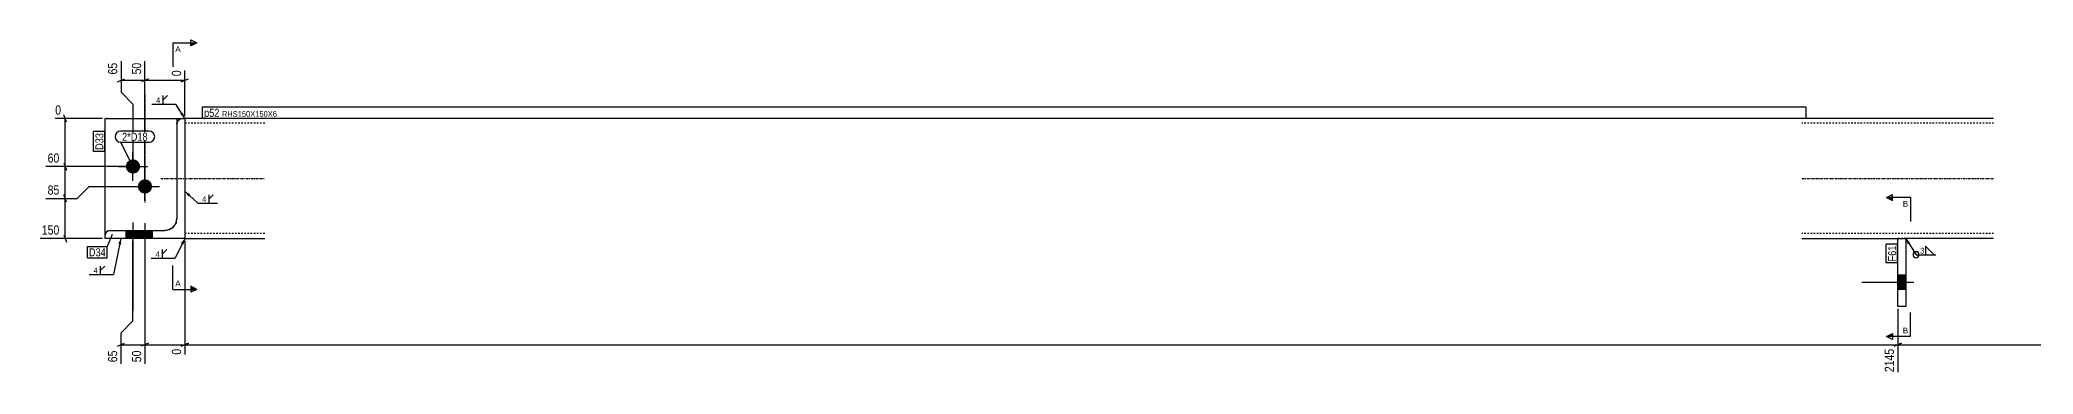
# Model space of a CAD drawing. Header units: millimetres. Extents: x 7 to 42209, y -28 to 1684.
# Drawn here: x 7 to 2503, y 5 to 423 of the extents above; entities that cross this region are included whole.
import ezdxf

# ---------------------------------------------------------------- set-up
doc = ezdxf.new("R2010")
doc.units = ezdxf.units.MM
doc.linetypes.add('DXK_LINE_DOT2', pattern=[3.9198, 1.9599, -1.9599])
doc.linetypes.add('DXK_LINE_DOT3', pattern=[5.9187, 2.979, -0.9799, 0.9799, -0.9799])
for name, color, linetype in [('MÅLSÆTNING', 7, 'Continuous'), ('STÅL', 7, 'Continuous'), ('TEKST', 7, 'Continuous')]:
    doc.layers.add(name, color=color, linetype=linetype)
doc.styles.add('Arial', font='ARIAL.TTF', dxfattribs={"height": 0.2})
doc.styles.add('Arial Narrow', font='ARIALN.TTF', dxfattribs={"height": 0.2})

msp = doc.modelspace()

# ---------------------------------------------------------------- hatches: boundary and pattern name
at = {"layer": 'STÅL', "linetype": 'Continuous'}
for points in [[(123.6, 273.5, -1), (123.6, 255.5, -1)], [(138.6, 248.5, -1), (138.6, 230.5, -1)], [(132.6, 184.5), (114.6, 184.5), (114.6, 174.5), (132.6, 174.5)], [(147.6, 184.5), (129.6, 184.5), (129.6, 174.5), (147.6, 174.5)], [(2343.6, 110.5), (2343.6, 128.5), (2333.6, 128.5), (2333.6, 110.5)], [(2343.6, 110.5), (2343.6, 128.5), (2333.6, 128.5), (2333.6, 110.5)]]:
    msp.add_hatch(color=96, dxfattribs=at).paths.add_polyline_path(points)
at = {"layer": 'TEKST', "linetype": 'Continuous'}
for color, points in [(30, [(196.1, 415.3), (196.1, 419.1), (203.6, 419.1)]), (3, [(186.2, 331.9), (188.6, 324.5), (183, 329.9)]), (3, [(192.8, 227), (188.6, 233.5), (195.4, 229.7)]), (3, [(192.8, 227), (188.6, 233.5), (195.4, 229.7)]), (3, [(192.8, 227), (188.6, 233.5), (195.4, 229.7)]), (30, [(2327.1, 225.6), (2327.1, 221.8), (2319.6, 225.6)]), (3, [(105.2, 167.6), (108.5, 174.5), (108.8, 166.8)]), (3, [(183.6, 168.6), (188.6, 174.5), (187, 166.9)]), (30, [(196.1, 110.8), (196.1, 114.6), (203.6, 110.8)]), (30, [(2327.1, 55.7), (2327.1, 51.9), (2319.6, 51.9)])]:
    msp.add_hatch(color=color, dxfattribs=at).paths.add_polyline_path(points)

# ---------------------------------------------------------------- linework, layer by layer
at = {"layer": 'MÅLSÆTNING', "color": 7, "linetype": 'Continuous'}
for p, q in [((108.6, 396.4), (108.6, 357.3)), ((138.6, 242.5), (138.6, 396.4)), ((188.6, 327.5), (188.6, 384.7)), ((104.1, 370.5), (113.1, 374.1)), ((108.6, 372.3), (138.6, 372.3)), ((108.6, 357.3), (123.6, 342.3)), ((143.1, 374.1), (134.1, 370.5)), ((184.1, 370.5), (193.1, 374.1)), ((85.6, 324.5), (26.2, 324.5)), ((40.4, 320), (36.8, 329)), ((38.6, 264.5), (38.6, 324.5)), ((123.6, 342.3), (123.6, 267.5)), ((120.6, 264.5), (14.5, 264.5)), ((120.6, 264.5), (14.5, 264.5)), ((36.8, 269), (40.4, 260)), ((36.8, 269), (40.4, 260)), ((38.6, 224.5), (38.6, 264.5)), ((40.4, 220), (36.8, 229)), ((40.4, 220), (36.8, 229)), ((53.6, 224.5), (68.6, 239.5)), ((53.6, 224.5), (68.6, 239.5)), ((68.6, 239.5), (135.6, 239.5)), ((68.6, 239.5), (135.6, 239.5)), ((14.5, 224.5), (53.6, 224.5)), ((14.5, 224.5), (53.6, 224.5)), ((38.6, 174.5), (38.6, 224.5)), ((36.8, 179), (40.4, 170)), ((85.6, 174.5), (7.2, 174.5)), ((123.6, 71.6), (123.6, 171.5)), ((138.6, 171.5), (138.6, 17.5)), ((188.6, 171.5), (188.6, 29.1)), ((188.6, 171.5), (188.6, 29.1)), ((2333.6, 86.5), (2333.6, 7.2)), ((108.6, 56.6), (123.6, 71.6)), ((108.6, 17.5), (108.6, 56.6)), ((104.1, 39.8), (113.1, 43.4)), ((108.6, 41.6), (138.6, 41.6)), ((143.1, 43.4), (134.1, 39.8)), ((193.1, 43.4), (184.1, 39.8)), ((184.1, 39.8), (193.1, 43.4)), ((188.6, 41.6), (2333.6, 41.6)), ((2329.1, 39.8), (2338.1, 43.4))]:
    msp.add_line(p, q, dxfattribs=at)
at = {"layer": 'STÅL', "color": 7, "linetype": 'DXK_LINE_DOT3'}
for p, q in [((138.6, 354.5), (138.6, 219.5)), ((138.6, 249.5), (138.6, 249.5)), ((158.6, 249.5), (288.6, 249.5)), ((2213.6, 249.5), (2453.6, 249.5))]:
    msp.add_line(p, q, dxfattribs=at)
at = {"layer": 'STÅL', "color": 2, "linetype": 'Continuous'}
for p, q in [((88.6, 324.5), (188.6, 324.5)), ((88.6, 178), (88.6, 324.5)), ((178.6, 324.5), (178.6, 318)), ((182.6, 324), (185.1, 324.5)), ((185.1, 324.5), (188.6, 324.5)), ((188.6, 324.5), (188.6, 174.5)), ((288.6, 324.5), (188.6, 324.5)), ((2453.6, 324.5), (2213.6, 324.5)), ((178.6, 318), (179.1, 320.5)), ((178.6, 318), (178.6, 199.5)), ((188.6, 312.5), (188.6, 186.5)), ((88.6, 178), (89.1, 180.5)), ((88.6, 174.5), (88.6, 178)), ((92.6, 184), (95.1, 184.5)), ((95.1, 184.5), (163.6, 184.5)), ((163.6, 184.5), (169.3, 185.6)), ((177.5, 193.8), (178.6, 199.5)), ((188.6, 174.5), (88.6, 174.5)), ((188.6, 174.5), (288.6, 174.5)), ((2213.6, 174.5), (2333.6, 174.5)), ((2333.6, 89.5), (2333.6, 174.5)), ((2333.6, 174.5), (2343.6, 174.5)), ((2343.6, 174.5), (2343.6, 89.5)), ((2453.6, 174.5), (2343.6, 174.5)), ((2343.6, 89.5), (2333.6, 89.5))]:
    msp.add_line(p, q, dxfattribs=at)
at = {"layer": 'STÅL', "color": 7, "linetype": 'DXK_LINE_DOT2'}
for p, q in [((92.6, 324.5), (88.6, 324.5)), ((182.6, 324), (185.1, 324.5)), ((185.1, 324.5), (182.6, 324)), ((188.6, 324.5), (188.6, 174.5)), ((179.1, 320.5), (178.6, 318)), ((178.6, 318), (178.6, 318)), ((178.6, 318), (178.6, 199.5)), ((179.1, 320.5), (180.5, 322.6)), ((180.5, 322.6), (179.1, 320.5)), ((180.5, 322.6), (182.6, 324)), ((182.6, 324), (180.5, 322.6)), ((288.6, 318.5), (188.6, 318.5)), ((2453.6, 318.5), (2213.6, 318.5)), ((89.1, 180.5), (88.6, 178)), ((88.6, 174.5), (88.6, 178)), ((89.1, 180.5), (90.5, 182.6)), ((90.5, 182.6), (89.1, 180.5)), ((90.5, 182.6), (92.6, 184)), ((92.6, 184), (90.5, 182.6)), ((95.1, 184.5), (92.6, 184)), ((95.1, 184.5), (163.6, 184.5)), ((169.3, 185.6), (163.6, 184.5)), ((174.2, 188.9), (169.3, 185.6)), ((177.5, 193.8), (174.2, 188.9)), ((178.6, 199.5), (177.5, 193.8)), ((288.6, 180.5), (188.6, 180.5)), ((2453.6, 180.5), (2213.6, 180.5)), ((188.6, 174.5), (88.6, 174.5)), ((2343.6, 174.5), (2333.6, 174.5))]:
    msp.add_line(p, q, dxfattribs=at)
at = {"layer": 'STÅL', "color": 96, "linetype": 'Continuous'}
for p, q in [((123.6, 246.5), (123.6, 282.5)), ((105.6, 264.5), (141.6, 264.5)), ((138.6, 221.5), (138.6, 257.5)), ((120.6, 239.5), (156.6, 239.5)), ((114.6, 184.5), (114.6, 174.5)), ((123.6, 194.5), (123.6, 84.5)), ((129.6, 184.5), (129.6, 174.5)), ((132.6, 184.5), (132.6, 174.5)), ((138.6, 193.7), (138.6, 84.5)), ((147.6, 184.5), (147.6, 174.5)), ((2343.6, 128.5), (2333.6, 128.5)), ((2343.6, 128.5), (2333.6, 128.5)), ((2353.6, 119.5), (2288.6, 119.5)), ((2353.6, 119.5), (2288.6, 119.5)), ((2343.6, 110.5), (2333.6, 110.5)), ((2343.6, 110.5), (2333.6, 110.5))]:
    msp.add_line(p, q, dxfattribs=at)
at = {"layer": 'STÅL', "color": 2, "linetype": 'Continuous'}
for centre, radius, start, end in [((185.1, 318), 6.5, 112.5, 157.5), ((95.1, 178), 6.5, 112.5, 157.5), ((163.6, 199.5), 15, 292.5, 337.5)]:
    msp.add_arc(centre, radius, start, end, dxfattribs=at)
at = {"layer": 'TEKST', "color": 30, "linetype": 'Continuous'}
for p, q in [((196.1, 415.3), (196.1, 422.8)), ((196.1, 422.8), (203.6, 419.1)), ((203.6, 419.1), (196.1, 415.3)), ((2319.6, 225.6), (2327.1, 229.3)), ((2319.6, 225.6), (2327.1, 221.8)), ((2327.1, 221.8), (2327.1, 229.3)), ((203.6, 110.8), (196.1, 114.6)), ((196.1, 114.6), (196.1, 107.1)), ((203.6, 110.8), (196.1, 107.1)), ((2319.6, 51.9), (2327.1, 55.7))]:
    msp.add_line(p, q, dxfattribs=at)
at = {"layer": 'TEKST', "color": 3, "linetype": 'Continuous'}
for p, q in [((188.6, 324.5), (177.4, 342.4)), ((108.5, 174.5), (99, 129.3)), ((188.6, 174.5), (176.6, 149.7))]:
    msp.add_line(p, q, dxfattribs=at)

# ---------------------------------------------------------------- wipeouts: each hides what was drawn before it
at = {"color": 0, "linetype": 'Continuous'}
for points in [[(183.3, 407.8), (183.3, 415.3), (176.6, 415.3), (176.6, 407.8)], [(2346.6, 214.3), (2346.6, 221.8), (2339.9, 221.8), (2339.9, 214.3)]]:
    msp.add_wipeout(points, dxfattribs=at).dxf.layer = 'TEKST'
at = {"color": 0}
for points in [[(157.7, 343.3), (157.7, 352), (152, 352), (152, 343.3)], [(215.1, 219.4), (215.1, 228.1), (209.4, 228.1), (209.4, 219.4)], [(156.9, 150.6), (156.9, 159.3), (151.2, 159.3), (151.2, 150.6)], [(79.3, 130.2), (79.3, 138.9), (73.6, 138.9), (73.6, 130.2)]]:
    msp.add_wipeout(points, dxfattribs=at).dxf.layer = 'TEKST'

# ---------------------------------------------------------------- next in the draw order: linework, layer by layer
at = {"layer": 'TEKST', "color": 7, "linetype": 'Continuous'}
for p, q in [((173.6, 419.1), (203.6, 419.1)), ((2349.6, 225.6), (2319.6, 225.6)), ((2349.6, 225.6), (2349.6, 195.6))]:
    msp.add_line(p, q, dxfattribs=at)
at = {"layer": 'TEKST', "color": 3, "linetype": 'Continuous'}
for p, q in [((161.4, 347.8), (161.4, 353.1)), ((161.4, 347.8), (166.8, 353.1)), ((147.3, 342.4), (177.4, 342.4)), ((161.4, 342.4), (161.4, 347.8)), ((188.6, 233.5), (204.7, 218.5)), ((188.6, 233.5), (204.7, 218.5)), ((188.6, 233.5), (204.7, 218.5)), ((218.8, 223.9), (218.8, 229.2)), ((218.8, 223.9), (224.2, 229.2)), ((204.7, 218.5), (229.5, 218.5)), ((218.8, 218.5), (218.8, 223.9)), ((160.6, 155.1), (160.6, 160.5)), ((160.6, 155.1), (166, 160.5)), ((160.6, 149.7), (160.6, 155.1)), ((68.9, 129.3), (99, 129.3)), ((83, 134.7), (83, 140)), ((83, 134.7), (88.4, 140)), ((83, 129.3), (83, 134.7)), ((146.5, 149.7), (176.6, 149.7))]:
    msp.add_line(p, q, dxfattribs=at)

# ---------------------------------------------------------------- next in the draw order: texts
at = {"layer": 'TEKST', "color": 3, "linetype": 'Continuous', "style": 'Arial'}
for s, p in [('A', (176.6, 407.8)), ('B', (2339.9, 214.3))]:
    msp.add_text(s, height=7.16, dxfattribs=at).set_placement(p)
at = {"layer": 'TEKST', "color": 3, "style": 'Arial Narrow'}
for p in [(152.6, 343.9), (210, 220), (151.8, 151.2), (74.2, 130.8)]:
    msp.add_text('4', height=7.16, dxfattribs=at).set_placement(p)

# ---------------------------------------------------------------- next in the draw order: wipeouts: each hides what was drawn before it
at = {"color": 0, "linetype": 'Continuous'}
for points, layer in [([(106.2, 396.6), (89.4, 396.6), (89.4, 377.2), (106.2, 377.2)], 'MÅLSÆTNING'), ([(136.2, 396.6), (119.4, 396.6), (119.4, 377.2), (136.2, 377.2)], 'MÅLSÆTNING'), ([(35.9, 326.9), (35.9, 343.7), (23.8, 343.7), (23.8, 326.9)], 'MÅLSÆTNING'), ([(33.7, 266.9), (33.7, 283.7), (14.3, 283.7), (14.3, 266.9)], 'MÅLSÆTNING'), ([(33.7, 226.9), (33.7, 243.7), (14.3, 243.7), (14.3, 226.9)], 'MÅLSÆTNING'), ([(33.7, 176.9), (33.7, 193.7), (7, 193.7), (7, 176.9)], 'MÅLSÆTNING'), ([(106.2, 36.7), (89.4, 36.7), (89.4, 17.2), (106.2, 17.2)], 'MÅLSÆTNING'), ([(136.2, 36.7), (119.4, 36.7), (119.4, 17.2), (136.2, 17.2)], 'MÅLSÆTNING'), ([(2331.2, 38.8), (2314.4, 38.8), (2314.4, 4.8), (2331.2, 4.8)], 'MÅLSÆTNING'), ([(183.3, 114.6), (183.3, 122.1), (176.6, 122.1), (176.6, 114.6)], 'TEKST')]:
    msp.add_wipeout(points, dxfattribs=at).dxf.layer = layer
at = {"color": 0}
for points in [[(231.8, 326.6), (231.8, 337.1), (212.6, 337.1), (212.6, 326.6)], [(86.5, 306.3), (76, 306.3), (76, 285.2), (86.5, 285.2)], [(2366.8, 155), (2366.8, 163.7), (2361, 163.7), (2361, 155)]]:
    msp.add_wipeout(points, dxfattribs=at).dxf.layer = 'TEKST'

# ---------------------------------------------------------------- next in the draw order: hatches: boundary and pattern name
at = {"layer": 'TEKST', "linetype": 'Continuous'}
msp.add_hatch(color=3, dxfattribs=at).paths.add_polyline_path([(2346, 167.2), (2343.6, 174.5), (2349.2, 169.1)])

# ---------------------------------------------------------------- next in the draw order: linework, layer by layer
at = {"layer": 'MÅLSÆTNING', "color": 7, "linetype": 'Continuous'}
for p, q in [((138.6, 242.5), (138.6, 396.4)), ((143.1, 374.1), (134.1, 370.5)), ((138.6, 372.3), (188.6, 372.3)), ((138.6, 171.5), (138.6, 17.5)), ((2333.6, 86.5), (2333.6, 7.2)), ((143.1, 43.4), (134.1, 39.8)), ((138.6, 41.6), (188.6, 41.6)), ((2338.1, 43.4), (2329.1, 39.8)), ((2333.6, 41.6), (4818.6, 41.6))]:
    msp.add_line(p, q, dxfattribs=at)
at = {"layer": 'TEKST', "color": 3, "linetype": 'Continuous'}
for p, q in [((2343.6, 174.5), (2356.4, 154.1)), ((2356.4, 154.1), (2381.2, 154.1)), ((2379.1, 154.1), (2368.4, 164.8)), ((2368.4, 164.8), (2368.4, 154.1)), ((2368.4, 154.1), (2379.1, 154.1))]:
    msp.add_line(p, q, dxfattribs=at)
at = {"layer": 'TEKST', "color": 7, "linetype": 'Continuous'}
for q in [(173.6, 140.8), (203.6, 110.8)]:
    msp.add_line((173.6, 110.8), q, dxfattribs=at)
at = {"layer": 'TEKST', "color": 30, "linetype": 'Continuous'}
for p, q in [((2327.1, 48.2), (2319.6, 51.9)), ((2327.1, 55.7), (2327.1, 48.2))]:
    msp.add_line(p, q, dxfattribs=at)
at = {"layer": 'TEKST', "color": 3, "linetype": 'Continuous'}
for start, end in [(90, 270), (270, 90)]:
    msp.add_arc((2356.4, 154.1), 3.75, start, end, dxfattribs=at)

# ---------------------------------------------------------------- next in the draw order: texts
at = {"layer": 'MÅLSÆTNING', "color": 3, "linetype": 'Continuous', "style": 'Arial Narrow'}
for s, p in [('65', (103.8, 379.6)), ('50', (133.8, 379.6)), ('65', (103.8, 19.6)), ('50', (133.8, 19.6)), ('2145', (2328.8, 7.2))]:
    msp.add_text(s, height=11.45, rotation=90.0002, dxfattribs=at).set_placement(p)
for s, height, p in [('0', 11.5, (26.2, 329.3)), ('60', 11.45, (16.7, 269.3)), ('85', 11.45, (16.7, 229.3)), ('150', 11.45, (9.4, 179.3))]:
    msp.add_text(s, height=height, dxfattribs=at).set_placement(p)
at = {"layer": 'TEKST', "color": 3, "style": 'Arial Narrow'}
msp.add_text('3', height=7.16, dxfattribs=at).set_placement((2361.6, 155.6))
at = {"layer": 'TEKST', "color": 3, "linetype": 'Continuous', "style": 'Arial'}
msp.add_text('A', height=7.16, dxfattribs=at).set_placement((176.6, 114.6))

# ---------------------------------------------------------------- next in the draw order: wipeouts: each hides what was drawn before it
at = {"color": 0}
for points in [[(231.8, 326.6), (231.8, 337.1), (212.6, 337.1), (212.6, 326.6)], [(86.5, 306.3), (76, 306.3), (76, 285.2), (86.5, 285.2)], [(89.5, 152.1), (89.5, 162.6), (68.4, 162.6), (68.4, 152.1)]]:
    msp.add_wipeout(points, dxfattribs=at).dxf.layer = 'TEKST'

# ---------------------------------------------------------------- next in the draw order: linework, layer by layer
at = {"layer": 'TEKST', "color": 7, "linetype": 'Continuous'}
for p, q in [((210.8, 324.8), (210.8, 338.9)), ((74.2, 283.4), (74.2, 308.1)), ((88.3, 308.1), (74.2, 308.1)), ((88.3, 283.4), (88.3, 308.1)), ((88.3, 283.4), (74.2, 283.4))]:
    msp.add_line(p, q, dxfattribs=at)

# ---------------------------------------------------------------- next in the draw order: texts
at = {"layer": 'TEKST', "color": 3, "style": 'Arial Narrow'}
msp.add_text('D33', height=10.02, rotation=90.0002, dxfattribs=at).set_placement((86.5, 285.2))

# ---------------------------------------------------------------- next in the draw order: wipeouts: each hides what was drawn before it
at = {"color": 0, "linetype": 'Continuous'}
for points, layer in [([(186.2, 387.1), (169.4, 387.1), (169.4, 375), (186.2, 375)], 'MÅLSÆTNING'), ([(186.2, 38.8), (169.4, 38.8), (169.4, 26.7), (186.2, 26.7)], 'MÅLSÆTNING'), ([(2346.6, 55.7), (2346.6, 63.2), (2339.9, 63.2), (2339.9, 55.7)], 'TEKST')]:
    msp.add_wipeout(points, dxfattribs=at).dxf.layer = layer
at = {"color": 0}
for points in [[(2217.2, 326.6), (2217.2, 334.1), (235, 334.1), (235, 326.6)], [(141.9, 296.6), (141.9, 307.1), (110, 307.1), (110, 296.6)], [(89.5, 152.1), (89.5, 162.6), (68.4, 162.6), (68.4, 152.1)], [(2331.5, 165.5), (2321, 165.5), (2321, 145.7), (2331.5, 145.7)]]:
    msp.add_wipeout(points, dxfattribs=at).dxf.layer = 'TEKST'

# ---------------------------------------------------------------- next in the draw order: linework, layer by layer
at = {"layer": 'TEKST', "color": 7, "linetype": 'Continuous'}
for p, q in [((173.6, 419.1), (173.6, 389.1)), ((97.7, 179.5), (91.3, 164.4)), ((66.6, 164.4), (91.3, 164.4)), ((66.6, 150.3), (66.6, 164.4)), ((66.6, 150.3), (91.3, 150.3)), ((91.3, 150.3), (91.3, 164.4)), ((2349.6, 51.9), (2349.6, 81.9)), ((2349.6, 51.9), (2319.6, 51.9))]:
    msp.add_line(p, q, dxfattribs=at)

# ---------------------------------------------------------------- next in the draw order: texts
at = {"layer": 'MÅLSÆTNING', "color": 3, "linetype": 'Continuous', "style": 'Arial Narrow'}
for p in [(183.8, 377.4), (183.8, 29.1)]:
    msp.add_text('0', height=11.5, rotation=90.0002, dxfattribs=at).set_placement(p)
at = {"layer": 'TEKST', "color": 3, "style": 'Arial Narrow'}
msp.add_text('D34', height=10.02, dxfattribs=at).set_placement((68.4, 152.1))
at = {"layer": 'TEKST', "color": 3, "linetype": 'Continuous', "style": 'Arial'}
msp.add_text('B', height=7.16, dxfattribs=at).set_placement((2339.9, 55.7))

# ---------------------------------------------------------------- next in the draw order: wipeouts: each hides what was drawn before it
at = {"color": 0}
for points in [[(2217.2, 326.6), (2217.2, 334.1), (235, 334.1), (235, 326.6)], [(141.9, 296.6), (141.9, 307.1), (110, 307.1), (110, 296.6)], [(2331.5, 165.5), (2321, 165.5), (2321, 145.7), (2331.5, 145.7)]]:
    msp.add_wipeout(points, dxfattribs=at).dxf.layer = 'TEKST'

# ---------------------------------------------------------------- next in the draw order: linework, layer by layer
at = {"layer": 'TEKST', "color": 7, "linetype": 'Continuous'}
for p, q in [((210.8, 338.9), (2219, 338.9)), ((210.8, 324.8), (2219, 324.8)), ((2219, 324.8), (2219, 338.9)), ((108.2, 308.9), (143.7, 308.9)), ((123.6, 264.5), (108.2, 294.8)), ((108.2, 294.8), (143.7, 294.8)), ((2319.2, 143.9), (2319.2, 167.3)), ((2333.3, 167.3), (2319.2, 167.3)), ((2333.3, 143.9), (2333.3, 167.3)), ((2333.3, 143.9), (2319.2, 143.9))]:
    msp.add_line(p, q, dxfattribs=at)
for centre, start, end in [((108.2, 301.8), 90, 270), ((143.7, 301.8), 270, 90)]:
    msp.add_arc(centre, 7.05, start, end, dxfattribs=at)

# ---------------------------------------------------------------- next in the draw order: texts
at = {"layer": 'TEKST', "color": 3, "style": 'Arial Narrow'}
for s, height, p in [('p52', 10.02, (212.6, 326.6)), ('RHS150X150X6', 7.158, (235, 326.6)), ('2*D18', 10.02, (110, 296.6))]:
    msp.add_text(s, height=height, dxfattribs=at).set_placement(p)
msp.add_text('F61', height=10.02, rotation=90.0002, dxfattribs=at).set_placement((2331.5, 145.7))

doc.saveas('drawing.dxf')
